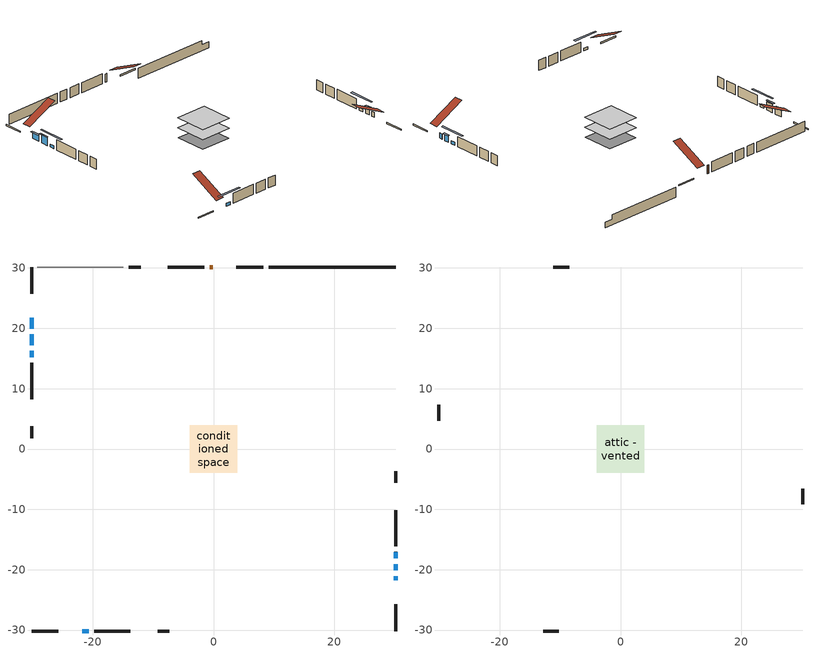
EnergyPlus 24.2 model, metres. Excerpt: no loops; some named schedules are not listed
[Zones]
conditioned space
 floor outside (Floor1 construction): -0.71,-0.71 -0.71,0.71 0.71,0.71 0.71,-0.71 z0.95
 floor adiabatic (AdiabaticFloorConstruction): -3.91,-3.91 -3.91,3.91 3.91,3.91 3.91,-3.91 z0.95
 floor foundation (Slab1 construction): -3.82,-3.82 -3.82,3.82 3.82,3.82 3.82,-3.82 z-1.49
 wall outside (RimJoist1 construction): 8.23,30.16 3.77,30.16 / -30.16,-30.16 -25.7,-30.16 / -30.16,30.16 -30.16,25.7 / 30.16,-30.16 30.16,-25.7 z0.95:1.25
 wall outside (AdiabaticWallConstruction 1): -0.16,30.16 -0.61,30.16 z0.95:2.98
 wall outside (AdiabaticWallConstruction): 30.16,-21.77 30.16,-21.06 z0.95:2.17; 30.16,-20.13 30.16,-19.06 z0.95:2.5; -30.16,21.77 -30.16,19.94 z0.95:2.47; -30.16,19.01 -30.16,17.18 z0.95:2.98; 30.16,-18.14 30.16,-17.07 / -30.16,16.26 -30.16,15.19 / -21.77,-30.16 -20.7,-30.16 z0.95:1.61
 wall outside (Wall1 construction): -1.54,30.16 -7.55,30.16 / -19.78,-30.16 -13.76,-30.16 / -30.16,14.26 -30.16,8.25 / 30.16,-16.14 30.16,-10.13 z0.95:3.39
 wall outside (Wall3 construction): -12.05,30.16 -14.01,30.16 / -9.27,-30.16 -7.31,-30.16 / -30.16,3.75 -30.16,1.79 / 30.16,-5.63 30.16,-3.67 z0.95:3.39
 wall foundation (FoundationWall1 construction): 9.16,30.16,-1.49 9.16,30.16,0.95 28.06,30.16,0.95 28.06,30.16,-0.06 30.16,30.16,-0.06 30.16,30.16,-1.49
 wall adiabatic (Wall4 construction): -14.94,30.16 -29.23,30.16 z0.95:3.39
 window (WindowConstruction 3): 30.16,-21.77 30.16,-21.06 z0.95:2.17
 window (WindowConstruction): 30.16,-20.13 30.16,-19.06 z0.95:2.5
 window (WindowConstruction 1): -30.16,21.77 -30.16,19.94 z0.95:2.47
 window (WindowConstruction 2): -30.16,19.01 -30.16,17.18 z0.95:2.98
 window (WindowConstruction 4): 30.16,-18.14 30.16,-17.07 z0.95:1.61
 window (WindowConstruction 5): -30.16,16.26 -30.16,15.19 z0.95:1.61
 window (WindowConstruction 6): -21.77,-30.16 -20.71,-30.16 z0.95:1.61
 door (Door): -0.16,30.16 -0.61,30.16 z0.95:2.98
 ceiling adiabatic (AdiabaticFloorConstruction): 3.91,-3.91 3.91,3.91 -3.91,3.91 -3.91,-3.91 z0.95
attic - vented
 floor to conditioned space (Floor2 construction Reversed): -3.91,-3.91 -3.91,3.91 3.91,3.91 3.91,-3.91 z3.39
 wall outside (Wall2 construction): -8.48,30.16 -11.12,30.16 / -12.83,-30.16 -10.2,-30.16 / -30.16,7.32 -30.16,4.68 / 30.16,-9.2 30.16,-6.56 z0.95:3.39
 roof outside (Roof1 construction): 0.77,30.16,3.39 0.77,22.76,7.09 2.84,22.76,7.09 2.84,30.16,3.39; -22.7,-30.16,3.39 -22.7,-22.76,7.09 -24.77,-22.76,7.09 -24.77,-30.16,3.39; -30.16,22.7,3.39 -22.76,22.7,7.09 -22.76,24.77,7.09 -30.16,24.77,3.39; 30.16,-22.7,3.39 22.76,-22.7,7.09 22.76,-24.77,7.09 30.16,-24.77,3.39
shading: 30.16,-18.86 30.16,-20.33 30.57,-20.33 30.57,-18.86 z2.7; -30.16,19.74 -30.16,21.97 -30.57,21.97 -30.57,19.74 z2.68; -30.16,16.98 -30.16,19.21 -30.57,19.21 -30.57,16.98 z3.18; 30.16,-14.43 30.16,-20.77 30.57,-20.77 30.57,-14.43 z4.25; -30.16,12.55 -30.16,18.9 -30.57,18.9 -30.57,12.55 z4.25; -18.07,-30.16 -24.41,-30.16 -24.41,-30.57 -18.07,-30.57 z4.25
[Building]
Building 1: Terrain=Suburbs
[Site:Location]
Quebec Intl AP_QC: Latitude {deg}=46.8; Longitude {deg}=-71.38; Time Zone {hr}=-5; Elevation {m}=74; Keep Site Location Information=Yes
[Site:GroundTemperature:Shallow]
0.0108218, -2.24938, -2.43038, -1.3578, 2.94801, 7.23376, 10.9493, 13.303, 13.5029, 11.5886, 7.96783, 3.81355
[Site:WaterMainsTemperature]
Calculation Method=Schedule; Temperature Schedule=mains temperature schedule
[Material] Roughness=Rough; Thermal Absorptance=0.9
Name | Thickness {m} | Conductivity {W/m-K} | Density {kg/m3} | Specific Heat {J/kg-K} | Solar Absorptance | Visible Absorptance
asphalt or fiberglass shingles | 0.00635 | 0.162714 | 1121.4 | 1465.45 | 0.4 | 0.4
ceiling loosefill ins | 0.169333 | 0.0480833 | 16.02 | 1046.75 | 0.7 | 0.7
ceiling stud and cavity | 0.1397 | 0.334752 | 65.682 | 1177.47 | 0.7 | 0.7
concrete 4.0 in. | 0.1016 | 1.803125 | 2242.8 | 837.4 | 0.7 | 0.7
concrete 8.0 in. | 0.2032 | 1.803125 | 2242.8 | 837.4 | 0.7 | 0.7
door material | 0.04445 | 0.053851 | 512.64 | 1214.23 | 0.7 | 0.7
exterior vertical ins | 0.0533782 | 0.029427 | 32.04 | 1214.23 | 0.7 | 0.7
floor covering | 0.0127 | 0.0433444 | 54.468 | 1339.84 | 0.6 | 0.6
floor rigid ins; rim joist rigid ins; wall rigid ins | 0.051816 | 0.029427 | 32.04 | 1214.23 | 0.7 | 0.7
floor rigid ins 1; wall rigid ins 2 | 0.512978 | 0.029427 | 32.04 | 1214.23 | 0.7 | 0.7
floor stud and cavity | 0.1397 | 0.0778432 | 92.3553 | 1139.71 | 0.7 | 0.7
floor stud and cavity 1 | 0.1397 | 1.75129 | 37.0049 | 1207.88 | 0.7 | 0.7
furniture material conditioned space 1 | 0.1524 | 0.115458 | 640.8 | 1214.23 | 0.6 | 0.6
gypsum board | 0.0127 | 0.160291 | 801 | 837.4 | 0.6 | 0.6
gypsum board 1 | 0.00254 | 0.160291 | 801 | 837.4 | 0.6 | 0.6
gypsum board 2 | 0.0127 | 0.160291 | 801 | 837.4 | 0.7 | 0.7
osb sheathing 0.5 in. | 0.0127 | 0.115458 | 512.64 | 1214.23 | 0.7 | 0.7
osb sheathing 0.75 in. | 0.01905 | 0.115458 | 512.64 | 1214.23 | 0.7 | 0.7
osb sheathing 2.0 in. | 0.0508 | 0.115458 | 512.64 | 1214.23 | 0.7 | 0.7
rim joist stud and cavity | 0.0508 | 0.038851 | 125.044 | 1163.47 | 0.6 | 0.6
wall rigid ins 1 | 0.051816 | 0.029427 | 32.04 | 1214.23 | 0.4 | 0.4
wall stud and cavity | 0.1397 | 0.165982 | 139.0536 | 1170.24 | 0.7 | 0.7
wall stud and cavity 1 | 0.0889 | 6.9971 | 50.32683 | 1063.81 | 0.6 | 0.6
wall stud and cavity 2 | 0.0889 | 0.49837 | 6.31874 | 1174.65 | 0.7 | 0.7
wall stud and cavity 3 | 0.1397 | 0.139058 | 139.0536 | 1170.24 | 0.7 | 0.7
wall stud and cavity 4 | 0.0889 | 0.380278 | 52.3479 | 1209.89 | 0.7 | 0.7
wall stud and cavity 5 | 0.0889 | 0.391764 | 83.0341 | 1211.67 | 0.7 | 0.7
wood siding | 0.0254 | 0.102417 | 544.68 | 1172.36 | 0.4 | 0.4
wood siding 1 | 0.00254 | 0.102417 | 544.68 | 1172.36 | 0.4 | 0.4
wood siding 2; wood siding 3; wood siding 4 | 0.0254 | 0.102417 | 544.68 | 1172.36 | 0.7 | 0.7
[WindowMaterial:SimpleGlazingSystem]
Name | U-Factor {W/m2-K} | Solar Heat Gain Coefficient
WindowMaterial | 2.78676 | 0.61
WindowMaterial 1 | 2.79244 | 0.64
WindowMaterial 2 | 2.82821 | 0.59
WindowMaterial 3 | 2.97414 | 0.62
WindowMaterial 4 | 2.77314 | 0.53
[Construction]
AdiabaticFloorConstruction: floor stud and cavity 1, floor rigid ins 1, osb sheathing 0.75 in., floor covering
AdiabaticWallConstruction: wood siding 3, wall rigid ins 2, wall stud and cavity 4, gypsum board
AdiabaticWallConstruction 1: wood siding 4, wall rigid ins 2, wall stud and cavity 4, gypsum board
Door: door material
Floor1 construction: floor stud and cavity, floor rigid ins, osb sheathing 0.75 in., floor covering
Floor2 construction Reversed: gypsum board, ceiling stud and cavity, ceiling loosefill ins
FoundationWall1 construction: concrete 8.0 in., gypsum board 2
furniture construction conditioned space 1: furniture material conditioned space 1
PartitionWallConstruction: gypsum board, wall stud and cavity 5, gypsum board
RimJoist1 construction: wood siding 2, rim joist rigid ins, osb sheathing 2.0 in., rim joist stud and cavity
Roof1 construction: asphalt or fiberglass shingles
Slab1 construction: concrete 4.0 in.
Wall1 construction: wood siding, wall rigid ins, osb sheathing 0.5 in., wall stud and cavity, gypsum board
Wall2 construction: wood siding 1, wall stud and cavity 1
Wall3 construction: wood siding 1, wall stud and cavity 2, gypsum board 1
Wall4 construction: wall rigid ins 1, osb sheathing 0.5 in., wall stud and cavity 3, gypsum board
WindowConstruction: WindowMaterial
WindowConstruction 1: WindowMaterial 1
WindowConstruction 2: WindowMaterial 2
WindowConstruction 3: WindowMaterial 3
WindowConstruction 4; WindowConstruction 5; WindowConstruction 6: WindowMaterial 4
[Zone] Multiplier=1; Part of Total Floor Area=Yes
Name | Volume {m3}
attic - vented | 35.7029
conditioned space | 306.5
[Space]
Name | Zone | Volume {m3}
attic - vented 1 | attic - vented | 35.7029
conditioned space 1 | conditioned space | 306.5
[ZoneInfiltration:EffectiveLeakageArea]
infil attic - vented 1: Zone or Space=attic - vented 1; Schedule=Always On Discrete; Effective Air Leakage Area {cm2}=2260.43; Stack Coefficient=0.000426846; Wind Coefficient=1.3959e-05
[ZoneMixing]
whole house fan mix: Zone or Space=attic - vented; Schedule=Always On Continuous; Design Flow Rate Calculation Method=Flow/Zone; Design Flow Rate {m3/s}=0; Source Zone or Space=conditioned space
[SurfaceProperty:ExposedFoundationPerimeter]
Slab1: Exposed Perimeter Calculation Method=TotalExposedPerimeter; Total Exposed Perimeter {m}=21.001
[InternalMass] Zone or ZoneList=conditioned space; Space or SpaceList=conditioned space 1
Name | Construction | Surface Area {m2}
furniture mass conditioned space 1 | furniture construction conditioned space 1 | 48.64
partition wall mass | PartitionWallConstruction | 121.6
[Lights]
interior lighting: Zone or ZoneList or Space or SpaceList=conditioned space 1; Schedule=interior lighting schedule; Design Level Calculation Method=LightingLevel; Lighting Level {W}=343.2; Return Air Fraction=0; Fraction Radiant=0.6; Fraction Visible=0.2; Fraction Replaceable=1
[People]
occupants: Zone or ZoneList or Space or SpaceList=conditioned space 1; Number of People Schedule=occupants schedule; Number of People Calculation Method=People; Number of People=3; Fraction Radiant=0.314171; Sensible Heat Fraction=0.56303; Activity Level Schedule=occupants activity schedule; Carbon Dioxide Generation Rate {m3/s-W}=0; Enable ASHRAE 55 Comfort Warnings=No; Mean Radiant Temperature Calculation Type=EnclosureAveraged
[ElectricEquipment] Zone or ZoneList or Space or SpaceList=conditioned space 1; Design Level Calculation Method=EquipmentLevel
Name | Schedule | Design Level {W} | Fraction Latent | Fraction Radiant | Fraction Lost
clothes dryer | clothes dryer schedule | 140.772 | 0.015 | 0.081 | 0.85
clothes washer | clothes washer schedule | 32.1985 | 0.03 | 0.162 | 0.7
cooking range | cooking range schedule | 208.969 | 0.08 | 0.432 | 0.2
dishwasher | dishwasher schedule | 66.8632 | 0.3 | 0.18 | 0.4
fridge | fridge schedule | 72.9452 | 0 | 0.6 | 0
mech vent bath fan 0 | mech vent bath fan 0 schedule | 50.2 | 0 | 0 | 1
mech vent bath fan 1 | mech vent bath fan 1 schedule | 50.2 | 0 | 0 | 1
mech vent house fan | mech vent house fan schedule | 0 | 0 | 0 | 1
mech vent house fan cfis | mech vent house fan cfis schedule | 0 | 0 | 0 | 0
mech vent range fan 0 | mech vent range fan 0 schedule | 57 | 0 | 0 | 1
misc plug loads | misc plug loads schedule | 494.7 | 0.045 | 0.513 | 0.1
whole house fan | Always On Discrete | 0 | 0 | 0 | 1
[OtherEquipment] Zone or ZoneList or Space or SpaceList=conditioned space 1; Design Level Calculation Method=EquipmentLevel
Name | Fuel Type | Schedule | Design Level {W} | Fraction Latent | Fraction Radiant | Fraction Lost
clothes dryer 1 | Electricity | clothes dryer schedule | 0 | 0.015 | 0.081 | 0.85
cooking range 1 | Electricity | cooking range schedule | 0 | 0.08 | 0.432 | 0.2
general water use latent | None | general water use schedule | 59.3978 | 1 | 0 | 0
general water use sensible | None | general water use schedule | -58.539 | 0 | 0.6 | 0
mech vent house fan latent load | None | Always On Discrete | 0 | 1 | 0 | 0
mech vent house fan sensible load | None | Always On Discrete | 0 | 0 | 0 | 0
water heater energy adjustment1 | Electricity | Always On Discrete | 0.01 | 0 | 0 | 1
[ZoneInfiltration:DesignFlowRate] Zone or ZoneList or Space or SpaceList=conditioned space 1; Schedule=Always On Discrete; Design Flow Rate Calculation Method=Flow/Zone; Design Flow Rate {m3/s}=0
infil flow; natural vent flow; whole house fan flow
[ZoneControl:Thermostat]
conditioned space Thermostat: Zone or ZoneList=conditioned space; Control Type Schedule=conditioned space Thermostat Schedule; Control 1=conditioned space temperature setpoint; Temperature Difference Between Cutout And Setpoint {deltaC}=0
[ZoneHVAC:Baseboard:Convective:Electric]
electric baseboard: Availability Schedule=Always On Discrete; Heating Design Capacity {W}=15082.9; Efficiency=1
[Zone equipment]
conditioned space: electric baseboard
[Foundation:Kiva]
Foundation Kiva 1: Initial Indoor Air Temperature {C}=18; Wall Height Above Grade {m}=0.94997; Wall Depth Below Slab {m}=0.2032; Custom Block Material Name 1=exterior vertical ins; Custom Block Depth 1 {m}=2.43998; Custom Block X Position 1 {m}=0.2159; Custom Block Z Position 1 {m}=0
[Foundation:Kiva:Settings]
Soil Conductivity {W/m-K}=0.849921; Soil Density {kg/m3}=1842.3; Soil Specific Heat {J/kg-K}=418.7; Ground Solar Absorptivity=0.9; Ground Thermal Absorptivity=0.9; Ground Surface Roughness {m}=0.03; Far-Field Width {m}=40; Deep-Ground Boundary Condition=ZeroFlux; Deep-Ground Depth {m}=40; Minimum Cell Dimension {m}=0.2; Maximum Cell Growth Coefficient=3; Simulation Timestep=Timestep
[Exterior:Lights]
exterior lighting: Schedule=exterior lighting schedule; Design Level {W}=75.6
[EnergyManagementSystem:GlobalVariable]
infil_program_Qfan
infil_program_Qinf
natural_vent_program_Qnv
natural_vent_program_Qwhf
[EnergyManagementSystem:Sensor]
Name | Output:Variable or Output:Meter Index Key | Output:Variable or Output:Meter
airflow_gain | infil flow | Infiltration Sensible Heat Gain Energy
airflow_gain_1 | natural vent flow | Infiltration Sensible Heat Gain Energy
airflow_gain_2 | whole house fan flow | Infiltration Sensible Heat Gain Energy
airflow_loss | infil flow | Infiltration Sensible Heat Loss Energy
airflow_loss_1 | natural vent flow | Infiltration Sensible Heat Loss Energy
airflow_loss_2 | whole house fan flow | Infiltration Sensible Heat Loss Energy
clg_load_cond |  | Cooling:EnergyTransfer:Zone:CONDITIONED SPACE
clg_sp_s; clg_sp_s_1 | cooling setpoint | Schedule Value
clothes_dryer_exhaust_0_sch_s | clothes dryer exhaust 0 schedule | Schedule Value
conditioned_space_clg_unmet_s | conditioned space | Zone Cooling Setpoint Not Met Time
conditioned_space_htg_unmet_s | conditioned space | Zone Heating Setpoint Not Met Time
cool_season | cooling season schedule | Schedule Value
fridge_tin_s | conditioned space | Zone Mean Air Temperature
htg_load_cond |  | Heating:EnergyTransfer:Zone:CONDITIONED SPACE
htg_sp_s; htg_sp_s_1 | heating setpoint | Schedule Value
ig_ee_conv | clothes dryer | Electric Equipment Convective Heating Energy
ig_ee_conv_2 | cooking range | Electric Equipment Convective Heating Energy
ig_ee_conv_4 | fridge | Electric Equipment Convective Heating Energy
ig_ee_conv_5 | misc plug loads | Electric Equipment Convective Heating Energy
ig_ee_conv_6 | whole house fan | Electric Equipment Convective Heating Energy
ig_ee_rad | clothes dryer | Electric Equipment Radiant Heating Energy
ig_ee_rad_2 | cooking range | Electric Equipment Radiant Heating Energy
ig_ee_rad_4 | fridge | Electric Equipment Radiant Heating Energy
ig_ee_rad_5 | misc plug loads | Electric Equipment Radiant Heating Energy
ig_ee_rad_6 | whole house fan | Electric Equipment Radiant Heating Energy
ig_lgt_conv | interior lighting | Lights Convective Heating Energy
ig_lgt_rad | interior lighting | Lights Radiant Heating Energy
ig_lgt_vis | interior lighting | Lights Visible Radiation Heating Energy
ig_oe_conv | clothes dryer 1 | Other Equipment Convective Heating Energy
ig_oe_conv_1 | cooking range 1 | Other Equipment Convective Heating Energy
ig_oe_conv_2 | general water use latent | Other Equipment Convective Heating Energy
ig_oe_conv_3 | general water use sensible | Other Equipment Convective Heating Energy
ig_oe_conv_4 | water heater energy adjustment1 | Other Equipment Convective Heating Energy
ig_oe_rad | clothes dryer 1 | Other Equipment Radiant Heating Energy
ig_oe_rad_1 | cooking range 1 | Other Equipment Radiant Heating Energy
ig_oe_rad_2 | general water use latent | Other Equipment Radiant Heating Energy
ig_oe_rad_3 | general water use sensible | Other Equipment Radiant Heating Energy
ig_oe_rad_4 | water heater energy adjustment1 | Other Equipment Radiant Heating Energy
ig_ppl_conv | occupants | People Convective Heating Energy
ig_ppl_rad | occupants | People Radiant Heating Energy
im_conv | furniture mass conditioned space 1 | Surface Inside Face Convection Heat Gain Energy
im_conv_1 | partition wall mass | Surface Inside Face Convection Heat Gain Energy
im_ig | furniture mass conditioned space 1 | Surface Inside Face Internal Gains Radiation Heat Gain Energy
im_ig_1 | partition wall mass | Surface Inside Face Internal Gains Radiation Heat Gain Energy
im_lgt | furniture mass conditioned space 1 | Surface Inside Face Lights Radiation Heat Gain Energy
im_lgt_1 | partition wall mass | Surface Inside Face Lights Radiation Heat Gain Energy
im_sol | furniture mass conditioned space 1 | Surface Inside Face Solar Radiation Heat Gain Energy
im_sol_1 | partition wall mass | Surface Inside Face Solar Radiation Heat Gain Energy
im_surf | furniture mass conditioned space 1 | Surface Inside Face Net Surface Thermal Radiation Heat Gain Energy
im_surf_1 | partition wall mass | Surface Inside Face Net Surface Thermal Radiation Heat Gain Energy
mech_vent_bath_fan_0_sch_s | mech vent bath fan 0 schedule | Schedule Value
mech_vent_bath_fan_1_sch_s | mech vent bath fan 1 schedule | Schedule Value
mech_vent_range_fan_0_sch_s | mech vent range fan 0 schedule | Schedule Value
mv_conv | mech vent bath fan 0 | Electric Equipment Convective Heating Energy
mv_conv_1 | mech vent bath fan 1 | Electric Equipment Convective Heating Energy
mv_conv_2 | mech vent house fan | Electric Equipment Convective Heating Energy
mv_conv_3 | mech vent house fan cfis | Electric Equipment Convective Heating Energy
mv_conv_4 | mech vent range fan 0 | Electric Equipment Convective Heating Energy
mv_conv_5 | mech vent house fan latent load | Other Equipment Convective Heating Energy
mv_conv_6 | mech vent house fan sensible load | Other Equipment Convective Heating Energy
mv_rad | mech vent bath fan 0 | Electric Equipment Radiant Heating Energy
mv_rad_1 | mech vent bath fan 1 | Electric Equipment Radiant Heating Energy
mv_rad_2 | mech vent house fan | Electric Equipment Radiant Heating Energy
mv_rad_3 | mech vent house fan cfis | Electric Equipment Radiant Heating Energy
mv_rad_4 | mech vent range fan 0 | Electric Equipment Radiant Heating Energy
mv_rad_5 | mech vent house fan latent load | Other Equipment Radiant Heating Energy
mv_rad_6 | mech vent house fan sensible load | Other Equipment Radiant Heating Energy
natural_vent_s | natural vent schedule | Schedule Value
out_pb_s |  | Site Outdoor Air Barometric Pressure
out_wt_s |  | Site Outdoor Air Humidity Ratio
site_vw_s |  | Site Wind Speed
ss_back_out | Window1 | Surface Window Shortwave from Zone Back Out Window Heat Transfer Rate
ss_back_out_1 | Window2 | Surface Window Shortwave from Zone Back Out Window Heat Transfer Rate
ss_back_out_2 | Window3 | Surface Window Shortwave from Zone Back Out Window Heat Transfer Rate
ss_back_out_3 | Window4 | Surface Window Shortwave from Zone Back Out Window Heat Transfer Rate
ss_back_out_4 | Window5 | Surface Window Shortwave from Zone Back Out Window Heat Transfer Rate
ss_back_out_5 | Window6 | Surface Window Shortwave from Zone Back Out Window Heat Transfer Rate
ss_back_out_6 | Window7 | Surface Window Shortwave from Zone Back Out Window Heat Transfer Rate
ss_conv | Door1 | Surface Inside Face Convection Heat Gain Energy
ss_conv_1 | Window1 | Surface Inside Face Convection Heat Gain Energy
ss_conv_2 | Window2 | Surface Inside Face Convection Heat Gain Energy
ss_conv_3 | Window3 | Surface Inside Face Convection Heat Gain Energy
ss_conv_4 | Window4 | Surface Inside Face Convection Heat Gain Energy
ss_conv_5 | Window5 | Surface Inside Face Convection Heat Gain Energy
ss_conv_6 | Window6 | Surface Inside Face Convection Heat Gain Energy
ss_conv_7 | Window7 | Surface Inside Face Convection Heat Gain Energy
ss_ig | Door1 | Surface Inside Face Internal Gains Radiation Heat Gain Energy
ss_ig_1 | Window1 | Surface Inside Face Internal Gains Radiation Heat Gain Energy
ss_ig_2 | Window2 | Surface Inside Face Internal Gains Radiation Heat Gain Energy
ss_ig_3 | Window3 | Surface Inside Face Internal Gains Radiation Heat Gain Energy
ss_ig_4 | Window4 | Surface Inside Face Internal Gains Radiation Heat Gain Energy
ss_ig_5 | Window5 | Surface Inside Face Internal Gains Radiation Heat Gain Energy
ss_ig_6 | Window6 | Surface Inside Face Internal Gains Radiation Heat Gain Energy
ss_ig_7 | Window7 | Surface Inside Face Internal Gains Radiation Heat Gain Energy
ss_lgt | Door1 | Surface Inside Face Lights Radiation Heat Gain Energy
ss_sol | Door1 | Surface Inside Face Solar Radiation Heat Gain Energy
ss_surf | Door1 | Surface Inside Face Net Surface Thermal Radiation Heat Gain Energy
ss_surf_1 | Window1 | Surface Inside Face Net Surface Thermal Radiation Heat Gain Energy
ss_surf_2 | Window2 | Surface Inside Face Net Surface Thermal Radiation Heat Gain Energy
ss_surf_3 | Window3 | Surface Inside Face Net Surface Thermal Radiation Heat Gain Energy
ss_surf_4 | Window4 | Surface Inside Face Net Surface Thermal Radiation Heat Gain Energy
ss_surf_5 | Window5 | Surface Inside Face Net Surface Thermal Radiation Heat Gain Energy
ss_surf_6 | Window6 | Surface Inside Face Net Surface Thermal Radiation Heat Gain Energy
ss_surf_7 | Window7 | Surface Inside Face Net Surface Thermal Radiation Heat Gain Energy
ss_trans_in | Window1 | Surface Window Transmitted Solar Radiation Rate
ss_trans_in_1 | Window2 | Surface Window Transmitted Solar Radiation Rate
ss_trans_in_2 | Window3 | Surface Window Transmitted Solar Radiation Rate
ss_trans_in_3 | Window4 | Surface Window Transmitted Solar Radiation Rate
ss_trans_in_4 | Window5 | Surface Window Transmitted Solar Radiation Rate
ss_trans_in_5 | Window6 | Surface Window Transmitted Solar Radiation Rate
ss_trans_in_6 | Window7 | Surface Window Transmitted Solar Radiation Rate
ss_trans_out | Window1 | Surface Inside Face Initial Transmitted Diffuse Transmitted Out Window Solar Radiation Rate
ss_trans_out_1 | Window2 | Surface Inside Face Initial Transmitted Diffuse Transmitted Out Window Solar Radiation Rate
ss_trans_out_2 | Window3 | Surface Inside Face Initial Transmitted Diffuse Transmitted Out Window Solar Radiation Rate
ss_trans_out_3 | Window4 | Surface Inside Face Initial Transmitted Diffuse Transmitted Out Window Solar Radiation Rate
ss_trans_out_4 | Window5 | Surface Inside Face Initial Transmitted Diffuse Transmitted Out Window Solar Radiation Rate
ss_trans_out_5 | Window6 | Surface Inside Face Initial Transmitted Diffuse Transmitted Out Window Solar Radiation Rate
ss_trans_out_6 | Window7 | Surface Inside Face Initial Transmitted Diffuse Transmitted Out Window Solar Radiation Rate
s_conv | Floor1 | Surface Inside Face Convection Heat Gain Energy
s_conv_1 | Floor2 | Surface Inside Face Convection Heat Gain Energy
s_conv_10 | Wall1:0 | Surface Inside Face Convection Heat Gain Energy
s_conv_11 | Wall1:180 | Surface Inside Face Convection Heat Gain Energy
s_conv_12 | Wall1:270 | Surface Inside Face Convection Heat Gain Energy
s_conv_13 | Wall1:90 | Surface Inside Face Convection Heat Gain Energy
s_conv_14 | Wall3:0 | Surface Inside Face Convection Heat Gain Energy
s_conv_15 | Wall3:180 | Surface Inside Face Convection Heat Gain Energy
s_conv_16 | Wall3:270 | Surface Inside Face Convection Heat Gain Energy
s_conv_17 | Wall3:90 | Surface Inside Face Convection Heat Gain Energy
s_conv_18 | Wall4 | Surface Inside Face Convection Heat Gain Energy
s_conv_2 | FoundationWall1 | Surface Inside Face Convection Heat Gain Energy
s_conv_3 | inferred conditioned ceiling | Surface Inside Face Convection Heat Gain Energy
s_conv_4 | inferred conditioned floor | Surface Inside Face Convection Heat Gain Energy
s_conv_5 | RimJoist1:0 | Surface Inside Face Convection Heat Gain Energy
s_conv_6 | RimJoist1:180 | Surface Inside Face Convection Heat Gain Energy
s_conv_7 | RimJoist1:270 | Surface Inside Face Convection Heat Gain Energy
s_conv_8 | RimJoist1:90 | Surface Inside Face Convection Heat Gain Energy
s_conv_9 | Slab1 | Surface Inside Face Convection Heat Gain Energy
s_ig | Floor1 | Surface Inside Face Internal Gains Radiation Heat Gain Energy
s_ig_1 | Floor2 | Surface Inside Face Internal Gains Radiation Heat Gain Energy
s_ig_10 | Wall1:0 | Surface Inside Face Internal Gains Radiation Heat Gain Energy
s_ig_11 | Wall1:180 | Surface Inside Face Internal Gains Radiation Heat Gain Energy
s_ig_12 | Wall1:270 | Surface Inside Face Internal Gains Radiation Heat Gain Energy
s_ig_13 | Wall1:90 | Surface Inside Face Internal Gains Radiation Heat Gain Energy
s_ig_14 | Wall3:0 | Surface Inside Face Internal Gains Radiation Heat Gain Energy
s_ig_15 | Wall3:180 | Surface Inside Face Internal Gains Radiation Heat Gain Energy
s_ig_16 | Wall3:270 | Surface Inside Face Internal Gains Radiation Heat Gain Energy
s_ig_17 | Wall3:90 | Surface Inside Face Internal Gains Radiation Heat Gain Energy
s_ig_18 | Wall4 | Surface Inside Face Internal Gains Radiation Heat Gain Energy
s_ig_2 | FoundationWall1 | Surface Inside Face Internal Gains Radiation Heat Gain Energy
s_ig_3 | inferred conditioned ceiling | Surface Inside Face Internal Gains Radiation Heat Gain Energy
s_ig_4 | inferred conditioned floor | Surface Inside Face Internal Gains Radiation Heat Gain Energy
s_ig_5 | RimJoist1:0 | Surface Inside Face Internal Gains Radiation Heat Gain Energy
s_ig_6 | RimJoist1:180 | Surface Inside Face Internal Gains Radiation Heat Gain Energy
